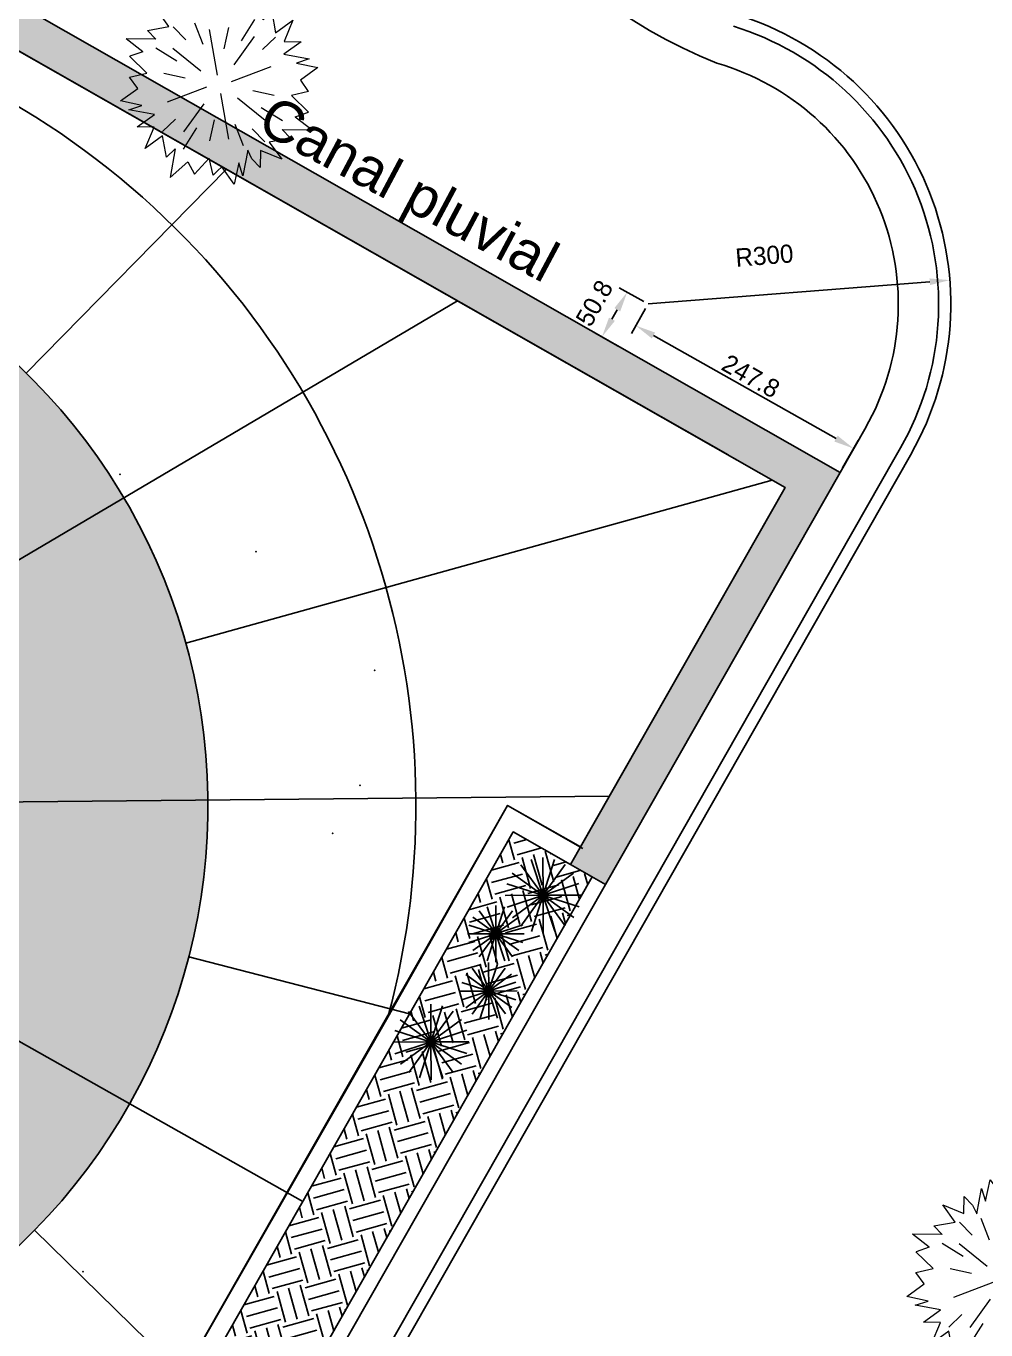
# Model space of a CAD drawing. Header units: millimetres. Extents: x 793 to 3159, y 750 to 2095.
# Drawn here: x 1312.04 to 1321.55, y 1019.16 to 1032.08 of the extents above; entities that cross this region are included whole.
import ezdxf

# ---------------------------------------------------------------- set-up
doc = ezdxf.new("R2010")
doc.units = ezdxf.units.MM
doc.linetypes.add('XR-CASETA$0$CONTINUA', pattern=[0])
for name, color, linetype in [('CVL_PT_PROY', 1, 'Continuous'), ('ID-COTAS', 1, 'Continuous'), ('XR-CASETA$0$A-EQUIPOS', 1, 'Continuous'), ('XR-CASETA$0$A-Piso', 1, 'Continuous'), ('XR-CASETA$0$A-TEXTO', 1, 'Continuous'), ('XR-CASETA$0$POLIVALENTE$0$A-VEGETACION', 65, 'Continuous'), ('XR-CASETA$1$A-CANCELERIA', 1, 'Continuous'), ('XR-CASETA$1$A-MUROS-BAJO', 3, 'Continuous'), ('XR-CASETA$1$A-PISOS', 1, 'Continuous')]:
    doc.layers.add(name, color=color, linetype=linetype)
doc.layers.add('PLANTAS', color=64, linetype='Continuous', lineweight=5)
doc.styles.add('TEXT', font='GOTHIC.TTF')
doc.styles.add('XR-CASETA$0$kobalt', font='arial.ttf')
doc.dimstyles.new('DIM-GRAL-100', dxfattribs={"dimtxt": 0.18, "dimasz": 0.2, "dimexe": 0.09, "dimexo": 0.05, "dimgap": 0.03, "dimtad": 1, "dimlfac": 100, "dimrnd": 0.2, "dimzin": 12, "dimdsep": 46, "dimtxsty": 'TEXT', "dimcen": 0.09, "dimclrd": 256, "dimclre": 2, "dimclrt": 3, "dimadec": 3, "dimazin": 3, "dimtfac": 1, "dimtofl": 0, "dimtmove": 2, "dimatfit": 3, "dimfxl": 0.09, "dimarcsym": 0})

# ---------------------------------------------------------------- blocks, each defined once
blk = doc.blocks.new('ARBUST~5')
at = {"layer": 'PLANTAS'}
for p, q in [((-0.0687, 0.1543), (-0.0587, 0.2143)), ((-0.0587, 0.2143), (-0.0487, 0.1843)), ((-0.0487, 0.1843), (-0.0387, 0.2343)), ((-0.0387, 0.2343), (-0.0087, 0.1943)), ((0.0013, 0.2043), (0.0113, 0.2143)), ((0.0113, 0.2143), (0.0213, 0.1743)), ((0.0713, 0.1843), (0.1119, 0.2212)), ((0.1013, 0.1543), (0.1119, 0.2212)), ((-0.0987, 0.1543), (-0.0987, 0.1943)), ((-0.0987, 0.1943), (-0.0787, 0.1743)), ((-0.0087, 0.1943), (0.0013, 0.2043)), ((0.0213, 0.1743), (0.0544, 0.2124)), ((0.0713, 0.1843), (0.0544, 0.2124)), ((-0.1487, 0.1743), (-0.0987, 0.1543)), ((-0.1187, 0.1343), (-0.1487, 0.1743)), ((-0.0787, 0.1743), (-0.0687, 0.1543)), ((0.0813, 0.1543), (0.0513, 0.1043)), ((0.1013, 0.1543), (0.1213, 0.1743)), ((0.1213, 0.1743), (0.1313, 0.1243)), ((0.1313, 0.1243), (0.1713, 0.1543)), ((0.1713, 0.1543), (0.1513, 0.1043)), ((-0.1687, 0.1243), (-0.1187, 0.1343)), ((-0.1487, 0.1043), (-0.1687, 0.1243)), ((-0.1087, 0.1343), (-0.0787, 0.1043)), ((-0.0587, 0.1443), (-0.0387, 0.0943)), ((-0.0243, 0.1293), (-0.0037, 0.0224)), ((0.0113, 0.0843), (0.0213, 0.1343)), ((-0.1787, 0.0743), (-0.2187, 0.1043)), ((-0.1487, 0.1043), (-0.2181, 0.1043)), ((0.0813, 0.1143), (0.035, 0.0474)), ((0.1313, 0.1143), (0.1013, 0.0843)), ((0.1913, 0.1043), (0.1513, 0.0743)), ((0.1513, 0.1043), (0.1913, 0.1043)), ((-0.1687, 0.0243), (-0.21, 0.0631)), ((-0.1787, 0.0743), (-0.2093, 0.0631)), ((-0.1487, 0.0843), (-0.0987, 0.0543)), ((-0.1087, 0.0843), (-0.0425, 0.0324)), ((0.1513, 0.0743), (0.2113, 0.0643)), ((0.2113, 0.0643), (0.1813, 0.0543)), ((0.1213, 0.0443), (0.0294, 0.0074)), ((0.1813, 0.0543), (0.2313, 0.0443)), ((0.2313, 0.0443), (0.1913, 0.0143)), ((-0.2087, 0.0143), (-0.1687, 0.0243)), ((-0.1893, -0.0119), (-0.2087, 0.0143)), ((-0.0787, 0.0143), (-0.1287, 0.0243)), ((0.1913, 0.0143), (0.21, -0.0119)), ((-0.2293, -0.0419), (-0.1893, -0.0119)), ((-0.1193, -0.0419), (-0.0275, -0.0051)), ((0.0263, -0.1269), (0.0057, -0.0201)), ((0.1107, -0.0819), (0.0444, -0.0301)), ((0.0807, -0.0119), (0.1307, -0.0219)), ((0.2107, -0.0119), (0.1707, -0.0219)), ((0.1707, -0.0219), (0.2119, -0.0607)), ((-0.1793, -0.0519), (-0.2293, -0.0419)), ((-0.2093, -0.0619), (-0.1793, -0.0519)), ((-0.0793, -0.1119), (-0.0331, -0.0451)), ((0.1507, -0.0819), (0.1007, -0.0519)), ((0.1807, -0.0719), (0.2113, -0.0607)), ((-0.1493, -0.0719), (-0.2093, -0.0619)), ((-0.1893, -0.1019), (-0.1493, -0.0719)), ((-0.1293, -0.1119), (-0.0993, -0.0819)), ((-0.0093, -0.0819), (-0.0193, -0.1319)), ((0.1807, -0.0719), (0.2207, -0.1019)), ((-0.1493, -0.1019), (-0.1893, -0.1019)), ((-0.1693, -0.1519), (-0.1493, -0.1019)), ((-0.1293, -0.1219), (-0.1693, -0.1519)), ((-0.1193, -0.1719), (-0.1293, -0.1219)), ((-0.0793, -0.1519), (-0.0493, -0.1019)), ((0.0607, -0.1419), (0.0407, -0.0919)), ((0.1107, -0.1319), (0.0807, -0.1019)), ((0.1707, -0.1219), (0.1207, -0.1319)), ((0.1507, -0.1019), (0.22, -0.1019)), ((0.1507, -0.1019), (0.1707, -0.1219)), ((-0.0993, -0.1519), (-0.1193, -0.1719)), ((-0.0993, -0.1519), (-0.11, -0.2188)), ((0.0707, -0.1519), (0.0607, -0.2119)), ((0.0807, -0.1719), (0.0707, -0.1519)), ((0.1507, -0.1719), (0.1007, -0.1519)), ((0.1007, -0.1519), (0.1007, -0.1919)), ((0.1207, -0.1319), (0.1507, -0.1719)), ((-0.0693, -0.1819), (-0.11, -0.2188)), ((-0.0693, -0.1819), (-0.0525, -0.2101)), ((-0.0193, -0.1719), (-0.0525, -0.2101)), ((-0.0093, -0.2119), (-0.0193, -0.1719)), ((0.0507, -0.1819), (0.0407, -0.2319)), ((0.0607, -0.2119), (0.0507, -0.1819)), ((0.1007, -0.1919), (0.0807, -0.1719)), ((0.0007, -0.2019), (-0.0093, -0.2119)), ((0.0107, -0.1919), (0.0007, -0.2019)), ((0.0407, -0.2319), (0.0107, -0.1919))]:
    blk.add_line(p, q, dxfattribs=at)
blk = doc.blocks.new('XR-CASETA$0$POLIVALENTE$0$ZACATON')
at = {"color": 0, "linetype": 'ByBlock'}
for p, q in [((0.006, 0.001), (-0.352, 0.494)), ((0.004, 0), (-0.184, 0.579)), ((-0.002, 0.001), (0.356, 0.494)), ((0, 0), (0.188, 0.579)), ((0.002, 0), (0.002, 0.609)), ((0.007, 0.002), (-0.486, 0.36)), ((-0.003, 0.002), (0.49, 0.36)), ((0.008, 0.006), (-0.601, 0.006)), ((0.008, 0.004), (-0.572, 0.192)), ((0.008, 0.008), (-0.572, -0.18)), ((0.007, 0.009), (-0.486, -0.349)), ((0.006, 0.011), (-0.352, -0.482)), ((0.004, 0.012), (-0.184, -0.568)), ((-0.004, 0.004), (0.575, 0.192)), ((-0.004, 0.008), (0.575, -0.18)), ((-0.004, 0.006), (0.605, 0.006)), ((-0.003, 0.009), (0.49, -0.349)), ((-0.002, 0.011), (0.356, -0.482)), ((0, 0.012), (0.188, -0.568)), ((0.002, 0.012), (0.002, -0.597))]:
    blk.add_line(p, q, dxfattribs=at)
blk = doc.blocks.new('*D62')
at = {"layer": 'Defpoints', "color": 0, "transparency": 16777216}
for p in [(1321.192, 1029.563, -334.907), (1318.201, 1029.327, -334.907)]:
    blk.add_point(p, dxfattribs=at)
at = {"layer": 'ID-COTAS', "lineweight": -2, "transparency": 16777216}
blk.add_line((1318.201, 1029.327), (1320.992, 1029.547), dxfattribs=at)
at = {"layer": 'ID-COTAS', "transparency": 16777216}
blk.add_solid([(1320.99, 1029.58), (1320.995, 1029.514), (1321.192, 1029.563)], dxfattribs=at)
at = {"layer": 'ID-COTAS', "color": 3, "transparency": 16777216, "insert": (1319.354, 1029.806), "char_height": 0.18, "attachment_point": 5, "rotation": 4.5207, "style": 'TEXT'}
blk.add_mtext('R300', dxfattribs=at)
blk = doc.blocks.new('*D65')
at = {"layer": 'Defpoints', "color": 0, "transparency": 16777216}
for p in [(1318.201, 1029.327), (1318.08, 1029.112), (1320.104, 1027.657, -314.335)]:
    blk.add_point(p, dxfattribs=at)
at = {"layer": 'ID-COTAS', "color": 2, "lineweight": -2, "transparency": 16777216}
for p, q in [((1318.177, 1029.283), (1318.036, 1029.034)), ((1320.129, 1027.701), (1320.282, 1027.972))]:
    blk.add_line(p, q, dxfattribs=at)
at = {"layer": 'ID-COTAS', "lineweight": -2, "transparency": 16777216}
blk.add_line((1320.064, 1027.992), (1318.254, 1029.014), dxfattribs=at)
at = {"layer": 'ID-COTAS', "transparency": 16777216}
for points in [[(1318.271, 1029.043), (1318.238, 1028.985), (1318.08, 1029.112)], [(1320.08, 1028.021), (1320.047, 1027.963), (1320.238, 1027.894)]]:
    blk.add_solid(points, dxfattribs=at)
at = {"layer": 'ID-COTAS', "color": 3, "transparency": 16777216, "insert": (1319.22, 1028.611), "char_height": 0.18, "attachment_point": 5, "rotation": 330.553, "style": 'TEXT'}
blk.add_mtext('247.8', dxfattribs=at)
blk = doc.blocks.new('*D66')
at = {"layer": 'Defpoints', "color": 0, "transparency": 16777216}
for p in [(1318.201, 1029.327), (1317.744, 1029.001), (1317.95, 1028.885, -314.335)]:
    blk.add_point(p, dxfattribs=at)
at = {"layer": 'ID-COTAS', "color": 2, "lineweight": -2, "transparency": 16777216}
for p, q in [((1318.158, 1029.351), (1317.916, 1029.488)), ((1317.906, 1028.91), (1317.666, 1029.045))]:
    blk.add_line(p, q, dxfattribs=at)
at = {"layer": 'ID-COTAS', "lineweight": -2, "transparency": 16777216}
blk.add_line((1317.896, 1029.269), (1317.843, 1029.175), dxfattribs=at)
at = {"layer": 'ID-COTAS', "transparency": 16777216}
for points in [[(1317.867, 1029.286), (1317.925, 1029.253), (1317.994, 1029.443)], [(1317.814, 1029.192), (1317.872, 1029.159), (1317.744, 1029.001)]]:
    blk.add_solid(points, dxfattribs=at)
at = {"layer": 'ID-COTAS', "color": 3, "transparency": 16777216, "insert": (1317.669, 1029.335), "char_height": 0.18, "attachment_point": 5, "rotation": 60.553, "style": 'TEXT'}
blk.add_mtext('50.8', dxfattribs=at)

msp = doc.modelspace()

# ---------------------------------------------------------------- hatches: boundary and pattern name
at = {"layer": 'XR-CASETA$1$A-PISOS', "linetype": 'XR-CASETA$0$CONTINUA', "ltscale": 0.5}
h = msp.add_hatch(color=1, dxfattribs=at)
h.dxf.hatch_style = 1
h.paths.add_polyline_path([(1319.90642, 1027.30967), (1317.77836, 1023.57332), (1317.43078, 1023.77129), (1319.55951, 1027.5088), (1307.78557, 1034.21629), (1307.98353, 1034.56386), (1320.10439, 1027.65724)])
at = {"layer": 'XR-CASETA$1$A-PISOS'}
h = msp.add_hatch(dxfattribs=at)
h.set_pattern_fill('AR-SAND', color=8, scale=0.004, angle=-1.00352)
h.set_pattern_definition([(8.053, (1304.24327, 1022.8332), (0.0906686, 0.173621), [0, -0.154432, 0, -0.17272, 0, -0.1651]), (338.053, (1304.24327, 1022.8332), (0.2975417, 0.16129), [0, -0.083312, 0, -0.139192, 0, -0.05334]), (298.053, (1304.13445, 1022.89463), (0.2758044, -0.155046), [0, -0.0508, 0, -0.18288, 0, -0.23876]), (288.053, (1304.13445, 1022.89463), (0.309804, -0.0725), [0, -0.0254, 0, -0.119888, 0, -0.13716])])
edge = h.paths.add_edge_path()
edge.add_line((1304.27904, 1029.19593), (1304.2613, 1026.03897))
edge.add_arc((1307.83261, 1024.35213), 3.94964, -80.860238, 154.717297, ccw=False)
edge.add_line((1308.45998, 1020.45264), (1310.65637, 1019.21266))
edge.add_line((1310.65637, 1019.21266), (1310.85477, 1019.56438))
edge.add_line((1310.85477, 1019.56438), (1311.19397, 1019.37304))
edge.add_arc((1307.83261, 1024.35213), 6.00751, 304.023154, 486.264969)
h = msp.add_hatch(dxfattribs=at)
h.set_pattern_fill('EARTH', color=34, scale=0.05, angle=-316.00352)
h.set_pattern_definition([(15.553, (1300.1462, 1022.49812), (0.220743, 0.391005), [0.3175, -0.3175]), (15.553, (1300.1143, 1022.61282), (0.220743, 0.391005), [0.3175, -0.3175]), (15.553, (1300.08237, 1022.72752), (0.220743, 0.391005), [0.3175, -0.3175]), (105.553, (1300.10996, 1022.7764), (-0.391005, 0.220743), [0.3175, -0.3175]), (105.553, (1300.22466, 1022.80832), (-0.391005, 0.220743), [0.3175, -0.3175]), (105.553, (1300.33937, 1022.84025), (-0.391005, 0.220743), [0.3175, -0.3175])])
h.paths.add_polyline_path([(1316.86553, 1024.09323), (1317.64802, 1023.64756), (1314.23181, 1017.64956), (1313.44867, 1018.09404)])

# ---------------------------------------------------------------- linework, layer by layer
at = {"layer": 'CVL_PT_PROY', "color": 1}
for p in [(1312.96754, 1027.63886, -96.54585), (1320.10439, 1027.65724, 294.01003), (1314.31493, 1026.87107, -96.54585), (1315.49067, 1025.69543, 293.51682), (1315.34726, 1024.55638, 293.51682), (1315.07491, 1024.07843, -96.54585), (1312.59945, 1019.73423, -96.54585)]:
    msp.add_point(p, dxfattribs=at)
at = {"layer": 'XR-CASETA$0$A-EQUIPOS', "linetype": 'XR-CASETA$0$CONTINUA', "ltscale": 0.5}
msp.add_line((1320.10439, 1027.65724, 294.01003), (1320.36172, 1028.10912, 273.43745), dxfattribs=at)
at = {"layer": 'XR-CASETA$0$A-EQUIPOS', "linetype": 'XR-CASETA$0$CONTINUA', "ltscale": 0.5, "elevation": 273.43745}
msp.add_lwpolyline([(1320.35607, 1028.09913, 0.48546312), (1318.88372, 1031.71347, 0.48019251)], format="xyb", dxfattribs=at)
at = {"layer": 'XR-CASETA$0$A-EQUIPOS', "linetype": 'XR-CASETA$0$CONTINUA', "ltscale": 0.5}
msp.add_arc((1321.09436, 1037.09122, 293.51682), 5.81439, 132.18158, 247.653867, dxfattribs=at)
at = {"layer": 'XR-CASETA$0$A-Piso', "linetype": 'XR-CASETA$0$CONTINUA', "ltscale": 0.5}
msp.add_line((1317.55584, 1023.93023, 450.16303), (1316.80811, 1024.3561, 601.31828), dxfattribs=at)
at = {"layer": 'XR-CASETA$0$A-Piso', "color": 3, "linetype": 'XR-CASETA$0$CONTINUA', "ltscale": 0.5, "elevation": 273.43745}
for points in [[(1320.70365, 1027.90117), (1320.64989, 1027.80679), (1311.09319, 1011.02762)], [(1320.81354, 1027.85165), (1311.21759, 1011.00357)]]:
    msp.add_lwpolyline(points, dxfattribs=at)
at = {"layer": 'XR-CASETA$1$A-CANCELERIA', "linetype": 'XR-CASETA$0$CONTINUA', "ltscale": 0.5, "elevation": 608.34466}
msp.add_lwpolyline([(1316.80811, 1024.3561), (1313.29284, 1018.18418)], dxfattribs=at)
at = {"layer": 'XR-CASETA$1$A-MUROS-BAJO', "linetype": 'XR-CASETA$0$CONTINUA', "ltscale": 0.5, "elevation": 294.01003}
msp.add_lwpolyline([(1317.77836, 1023.57332), (1317.43078, 1023.77129), (1319.55885, 1027.50763), (1307.78557, 1034.21629), (1307.98353, 1034.56386), (1320.10439, 1027.65724)], close=True, dxfattribs=at)
at = {"layer": 'XR-CASETA$1$A-PISOS', "color": 1, "linetype": 'XR-CASETA$0$CONTINUA', "ltscale": 0.5}
for p, q in [((1318.99368, 1027.82973, 608.34466), (1307.78557, 1034.21629, 302.50262)), ((1319.55885, 1027.50763, 294.01003), (1317.43078, 1023.77129, 294.01003)), ((1317.64802, 1023.64756, 294.01003), (1314.23181, 1017.64956, 294.01003)), ((1317.77836, 1023.57332, 294.01003), (1314.36215, 1017.57532, 294.01003))]:
    msp.add_line(p, q, dxfattribs=at)
at = {"layer": 'XR-CASETA$1$A-PISOS', "color": 1, "linetype": 'XR-CASETA$0$CONTINUA', "ltscale": 0.5, "elevation": 608.34466}
msp.add_lwpolyline([(1305.96079, 1035.2556), (1319.55885, 1027.50763), (1317.43078, 1023.77129), (1316.86553, 1024.09323), (1313.45066, 1018.09757), (1313.45067, 1018.09756), (1313.25138, 1017.74764), (1304.24327, 1022.83319), (1304.29668, 1032.33385)], close=True, dxfattribs=at)
at = {"layer": 'XR-CASETA$1$A-PISOS', "color": 3, "elevation": -96.54585}
for points in [[(1304.29257, 1031.60147), (1304.29668, 1032.33385), (1305.96204, 1035.25489), (1319.55885, 1027.50763), (1317.52976, 1023.94508), (1316.80811, 1024.3561), (1315.62354, 1022.25786, 0.64367467)], [(1304.29257, 1031.60147), (1304.27904, 1029.19593, -1.01975742), (1311.19397, 1019.37304), (1310.99538, 1019.02127), (1312.79858, 1018.00327), (1312.9994, 1018.35244), (1313.29284, 1018.18418), (1315.62354, 1022.25786, 0.64367467)], [(1304.27904, 1029.19593), (1304.2613, 1026.03897, -1.65735161), (1308.45998, 1020.45264), (1310.65637, 1019.21266), (1310.85477, 1019.56438), (1311.19397, 1019.37304, 1.01975742)]]:
    msp.add_lwpolyline(points, format="xyb", close=True, dxfattribs=at)
at = {"layer": 'XR-CASETA$1$A-PISOS', "color": 3, "elevation": 273.43745}
for points in [[(1320.70365, 1027.90117, 0.48019251), (1319.04622, 1032.0797, 0.48019251)], [(1320.80792, 1027.84178, 0.48019251), (1319.08143, 1032.19442)]]:
    msp.add_lwpolyline(points, format="xyb", dxfattribs=at)
at = {"layer": 'XR-CASETA$1$A-PISOS', "color": 3, "elevation": -96.5395}
for points in [[(1312.03936, 1028.64088), (1314.02218, 1030.66234)], [(1311.23388, 1026.35987), (1316.31217, 1029.35754)], [(1313.62014, 1025.96292), (1319.43132, 1027.58029)], [(1309.27431, 1024.36605), (1317.81649, 1024.44849)], [(1313.65015, 1022.85335), (1315.83828, 1022.28962)], [(1311.27199, 1022.41042), (1314.77931, 1020.43035)], [(1312.12135, 1020.14538), (1313.7225, 1018.57485)]]:
    msp.add_lwpolyline(points, dxfattribs=at)

# ---------------------------------------------------------------- block references
at = {"xscale": 4.231523550085398, "yscale": 4.231523550085398, "zscale": 4.231523550085398, "rotation": 358.9964801491151}
for p in [(1313.94514, 1031.4992, 4.18915), (1321.73779, 1019.64891, 2.92615)]:
    msp.add_blockref('ARBUST~5', p, dxfattribs=at)
at = {"layer": 'XR-CASETA$0$POLIVALENTE$0$A-VEGETACION', "transparency": 33554687}
for p, xscale, yscale, zscale, rotation in [((1317.15856, 1023.46088, -2.17332), 0.6219813150738668, 0.6219813150738668, 0.6219813150738668, 0.1804474504851613), ((1316.69148, 1023.08031, -2.17332), 0.4664859863054002, 0.4664859863054002, 0.4664859863054002, 0.1804474504851487), ((1316.62106, 1022.51305, 311.72797), 0.4664859863054002, 0.4664859863054002, 0.4664859863054002, 0.1804474504851487), ((1316.04762, 1022.00771, -2.17332), 0.6219813150738668, 0.6219813150738668, 0.6219813150738668, 0.1804474504851613)]:
    msp.add_blockref('XR-CASETA$0$POLIVALENTE$0$ZACATON', p, dxfattribs=dict(at, xscale=xscale, yscale=yscale, zscale=zscale, rotation=rotation))

# ---------------------------------------------------------------- texts
at = {"layer": 'XR-CASETA$0$A-TEXTO', "extrusion": (-0.012055, 0.010698, 0.99987), "insert": (1314.49803, 1031.40948, 294.00845), "char_height": 0.405, "attachment_point": 1, "text_direction": (0.882499, -0.470053, 0.015669), "style": 'XR-CASETA$0$kobalt'}
msp.add_mtext_dynamic_manual_height_columns('Canal pluvial', width=62.3352715, gutter_width=1.5, heights=[0], dxfattribs=at)

# ---------------------------------------------------------------- dimensions: what is measured, and where the dimension line sits
at = {"layer": 'ID-COTAS', "color": 3}
dim = msp.add_radius_dim(center=(1318.20111, 1029.32651, 273.43745), mpoint=(1321.19176, 1029.56296, 273.43745), dimstyle='DIM-GRAL-100', dxfattribs=at)
dim.commit()
dim.dimension.update_dxf_attribs({"geometry": '*D62', "text_midpoint": (1319.35413, 1029.80611, 608.34466), "dimtype": 164})
for base, p1, p2, angle, picture, middle in [((1317.74431, 1029.00096, 608.34466), (1318.20111, 1029.32651, 608.34466), (1317.94958, 1028.88508, 294.01003), 60.552967, '*D66', (1317.66932, 1029.33502, 608.34466)), ((1318.08009, 1029.11215, 608.34466), (1320.10439, 1027.65724, 294.01003), (1318.20111, 1029.32651, 608.34466), 330.552967, '*D65', (1319.22026, 1028.61147, 608.34466))]:
    dim = msp.add_linear_dim(base=base, p1=p1, p2=p2, angle=angle, dimstyle='DIM-GRAL-100', dxfattribs=at)
    dim.commit()
    dim.dimension.update_dxf_attribs({"geometry": picture, "text_midpoint": middle})

doc.saveas('drawing.dxf')
